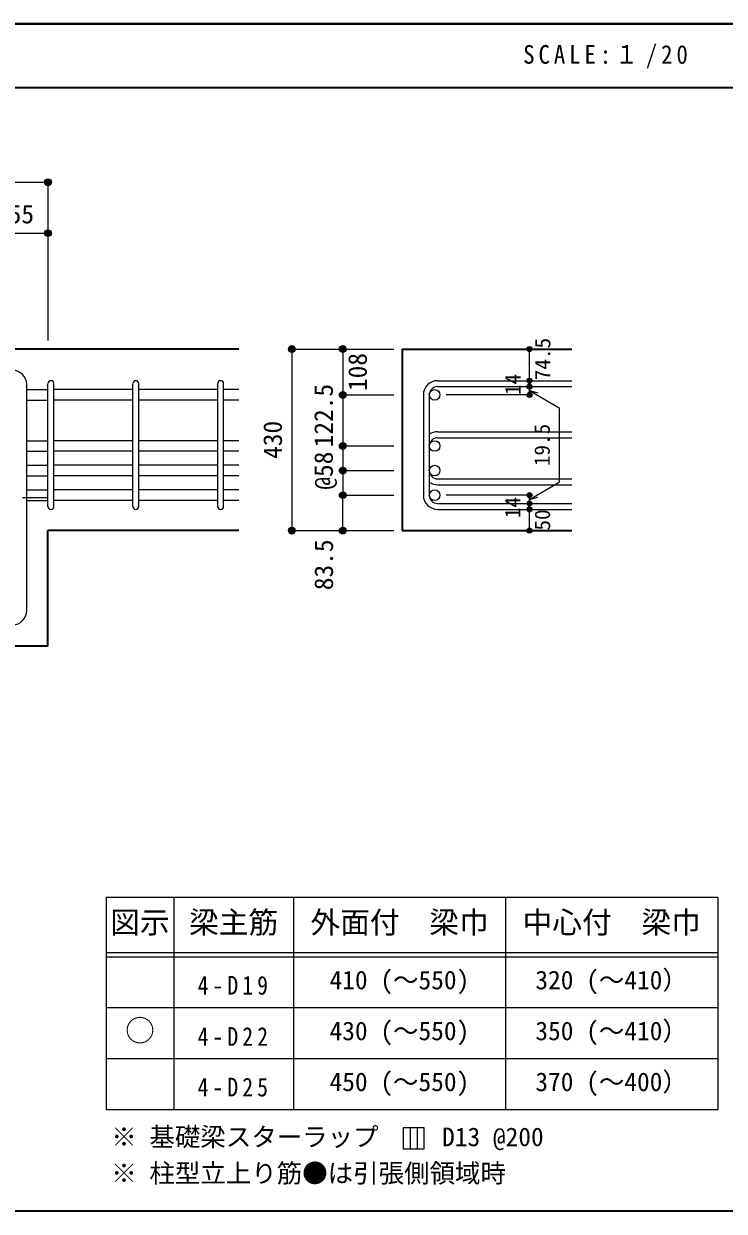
# Model space of a CAD drawing. Units: millimetres at full size, sheet at 1:20; details may follow other scales. Extents: x -3982 to 3969, y -2797 to 2801.
# Drawn here: x 771 to 2422, y 2 to 2801 of the extents above; entities that cross this region are included whole.
import ezdxf
from ezdxf.enums import TextEntityAlignment as Align

# ---------------------------------------------------------------- set-up
doc = ezdxf.new("R2010")
doc.units = ezdxf.units.MM
doc.header["$LTSCALE"] = 20
doc.header["$PDMODE"] = 32
doc.header["$PDSIZE"] = 12
doc.linetypes.add('CHAIN1', pattern=[8, 5, -1, 1, -1])
for name, color, linetype, lineweight in [('6-1_躯体線', 2, 'Continuous', 35), ('6-4_フープ', 7, 'Continuous', 18), ('6-5_梁主筋', 7, 'Continuous', 18), ('6-6_S.T.P.', 7, 'Continuous', 18), ('6-7_文字', 7, 'Continuous', 18), ('6-D_寸法', 4, 'Continuous', 9), ('6-E_枠', 7, 'Continuous', 18), ('F-0_枠', 6, 'Continuous', 40)]:
    doc.layers.add(name, color=color, linetype=linetype, lineweight=lineweight)
doc.styles.add('ＭＳ ゴシック', font='')
doc.styles.get('ＭＳ ゴシック').set_extended_font_data('MS Gothic')

msp = doc.modelspace()

# ---------------------------------------------------------------- linework, layer by layer
at = {"layer": '6-1_躯体線'}
for p, q in [((1278.29, 2034.12), (128.29, 2034.12)), ((1662.96, 2034.12), (2062.96, 2034.12)), ((1662.96, 2034.12), (1662.96, 1606.12)), ((828.29, 1334.12), (828.29, 1606.12)), ((1278.29, 1606.12), (828.29, 1606.12)), ((1662.96, 1606.12), (2062.96, 1606.12)), ((828.29, 1334.12), (648.79, 1334.12))]:
    msp.add_line(p, q, dxfattribs=at)
at = {"layer": '6-4_フープ'}
msp.add_line((778.29, 1417.62), (778.29, 1950.62), dxfattribs=at)
for centre, start, end in [((744.79, 1950.62), 0, 90), ((744.79, 1417.62), 270, 0)]:
    msp.add_arc(centre, 33.5, start, end, dxfattribs=at)
at = {"layer": '6-5_梁主筋'}
for p, q in [((778.29, 1938.49), (828.29, 1938.49)), ((1028.29, 1938.49), (842.29, 1938.49)), ((1228.29, 1938.49), (1042.29, 1938.49)), ((1278.29, 1938.49), (1242.29, 1938.49)), ((778.29, 1913.49), (828.29, 1913.49)), ((1028.29, 1913.49), (842.29, 1913.49)), ((1228.29, 1913.49), (1042.29, 1913.49)), ((1278.29, 1913.49), (1242.29, 1913.49)), ((778.29, 1818.12), (828.29, 1818.12)), ((778.29, 1793.12), (828.29, 1793.12)), ((1028.29, 1818.12), (842.29, 1818.12)), ((1028.29, 1793.12), (842.29, 1793.12)), ((1228.29, 1818.12), (1042.29, 1818.12)), ((1228.29, 1793.12), (1042.29, 1793.12)), ((1278.29, 1818.12), (1242.29, 1818.12)), ((1278.29, 1793.12), (1242.29, 1793.12)), ((778.29, 1760.12), (828.29, 1760.12)), ((1028.29, 1760.12), (842.29, 1760.12)), ((1228.29, 1760.12), (1042.29, 1760.12)), ((1278.29, 1760.12), (1242.29, 1760.12)), ((778.29, 1735.12), (828.29, 1735.12)), ((1028.29, 1735.12), (842.29, 1735.12)), ((1228.29, 1735.12), (1042.29, 1735.12)), ((1278.29, 1735.12), (1242.29, 1735.12)), ((778.29, 1702.12), (828.29, 1702.12)), ((1028.29, 1702.12), (842.29, 1702.12)), ((1228.29, 1702.12), (1042.29, 1702.12)), ((1278.29, 1702.12), (1242.29, 1702.12)), ((778.29, 1677.12), (828.29, 1677.12)), ((1028.29, 1677.12), (842.29, 1677.12)), ((1228.29, 1677.12), (1042.29, 1677.12)), ((1278.29, 1677.12), (1242.29, 1677.12))]:
    msp.add_line(p, q, dxfattribs=at)
at = {"layer": '6-5_梁主筋', "color": 3, "lineweight": 25}
for centre in [(1739.46, 1925.99), (1739.46, 1805.62), (1739.46, 1747.62), (1739.46, 1689.62)]:
    msp.add_circle(centre, 12.5, dxfattribs=at)
at = {"layer": '6-6_S.T.P.'}
for p, q in [((1746.46, 1959.49), (2062.96, 1959.49)), ((828.29, 1663.12), (828.29, 1952.1)), ((828.29, 1663.12), (828.29, 1952.1)), ((828.29, 1663.12), (828.29, 1952.1)), ((828.29, 1663.12), (828.29, 1952.1)), ((842.29, 1663.12), (842.29, 1952.1)), ((842.29, 1663.12), (842.29, 1952.1)), ((842.29, 1663.12), (842.29, 1952.1)), ((842.29, 1663.12), (842.29, 1952.1)), ((1028.29, 1663.12), (1028.29, 1952.1)), ((1042.29, 1663.12), (1042.29, 1952.1)), ((1228.29, 1663.12), (1228.29, 1952.1)), ((1242.29, 1663.12), (1242.29, 1952.1)), ((1746.46, 1945.49), (2062.96, 1945.49)), ((1712.96, 1925.99), (1712.96, 1689.62)), ((1726.96, 1925.99), (1726.96, 1689.62)), ((1746.46, 1839.12), (2062.96, 1839.12)), ((1746.46, 1825.12), (2062.96, 1825.12)), ((1746.46, 1728.12), (2062.96, 1728.12)), ((1746.46, 1714.12), (2062.96, 1714.12)), ((1746.46, 1670.12), (2062.96, 1670.12)), ((1746.46, 1656.12), (2062.96, 1656.12))]:
    msp.add_line(p, q, dxfattribs=at)
for centre, radius, start, end in [((835.29, 1952.49), 7, 0, 180), ((835.29, 1952.49), 7, 0, 180), ((835.29, 1952.49), 7, 0, 180), ((835.29, 1952.49), 7, 0, 180), ((1035.29, 1952.49), 7, 0, 180), ((1235.29, 1952.49), 7, 0, 180), ((1746.46, 1925.99), 33.5, 90, 180), ((1746.46, 1925.99), 19.5, 90, 180), ((1746.46, 1805.62), 33.5, 90, 125.59765), ((1746.46, 1805.62), 19.5, 90, 180), ((1746.46, 1747.62), 19.5, 180, 270), ((1746.46, 1747.62), 33.5, 234.40235, 270), ((1746.46, 1689.62), 33.5, 180, 270), ((1746.46, 1689.62), 19.5, 180, 270), ((835.29, 1663.12), 7, 180, 0), ((835.29, 1663.12), 7, 180, 0), ((835.29, 1663.12), 7, 180, 0), ((835.29, 1663.12), 7, 180, 0), ((1035.29, 1663.12), 7, 180, 0), ((1235.29, 1663.12), 7, 180, 0)]:
    msp.add_arc(centre, radius, start, end, dxfattribs=at)
at = {"layer": '6-7_文字'}
for p, q in [((1681.65, 198.8), (1681.65, 148.8)), ((1698.32, 198.8), (1698.32, 148.8))]:
    msp.add_line(p, q, dxfattribs=at)
msp.add_lwpolyline([(1664.99, 148.8), (1714.99, 148.8), (1714.99, 198.8), (1664.99, 198.8)], close=True, dxfattribs=at)
at = {"layer": '6-D_寸法'}
for p, q in [((128.29, 2427.15), (828.29, 2427.15)), ((828.29, 2427.15), (828.29, 2307.15)), ((673.29, 2307.15), (828.29, 2307.15)), ((828.29, 2307.15), (828.29, 2054.12)), ((1402.96, 2034.12), (1522.96, 2034.12)), ((1402.96, 2034.12), (1402.96, 1606.12)), ((1522.96, 2034.12), (1642.96, 2034.12)), ((1962.96, 1960.06), (1962.96, 2034.12)), ((1962.96, 1945.49), (1962.96, 1959.49)), ((1962.96, 1936.31), (1982.28, 1931.13)), ((1962.96, 1936.31), (2033.02, 1895.86)), ((1522.96, 1925.99), (1522.96, 1805.62)), ((1962.96, 1925.99), (1766.87, 1925.99)), ((2033.02, 1895.86), (2033.02, 1720.32)), ((1522.96, 1805.62), (1642.96, 1805.62)), ((1522.96, 1805.62), (1522.96, 1747.62)), ((1522.96, 1805.62), (1522.96, 1689.62)), ((1522.96, 1747.62), (1642.96, 1747.62)), ((1522.96, 1747.62), (1522.96, 1689.62)), ((1962.96, 1679.87), (2033.02, 1720.32)), ((1522.96, 1689.62), (1642.96, 1689.62)), ((1522.96, 1606.12), (1522.96, 1689.62)), ((1962.96, 1689.62), (1766.87, 1689.62)), ((1962.96, 1670.12), (1962.96, 1689.62)), ((1962.96, 1679.87), (1982.28, 1685.05)), ((1962.96, 1656.12), (1962.96, 1670.12)), ((1962.96, 1606.12), (1962.96, 1656.12)), ((1402.96, 1606.12), (1522.96, 1606.12)), ((1402.96, 1606.12), (1512.82, 1606.12)), ((1522.96, 1606.12), (1642.96, 1606.12))]:
    msp.add_line(p, q, dxfattribs=at)
at = {"layer": '6-D_寸法', "linetype": 'CHAIN1'}
msp.add_line((128.29, 1684.12), (828.29, 1684.12), dxfattribs=at)
at = {"layer": '6-D_寸法'}
for points in [[(1522.96, 2034.12), (1522.96, 1925.99), (1642.96, 1925.99)], [(1962.96, 1925.99), (1962.96, 1946.06), (1962.96, 1925.99)]]:
    msp.add_lwpolyline(points, dxfattribs=at)
for centre, radius in [((828.29, 2427.15), 8), ((828.29, 2427.15), 7.2), ((828.29, 2427.15), 6.4), ((828.29, 2427.15), 5.6), ((828.29, 2427.15), 4.8), ((828.29, 2427.15), 4), ((828.29, 2427.15), 3.2), ((828.29, 2427.15), 2.4), ((828.29, 2427.15), 1.6), ((828.29, 2427.15), 0.8), ((828.29, 2307.15), 8), ((828.29, 2307.15), 7.2), ((828.29, 2307.15), 6.4), ((828.29, 2307.15), 5.6), ((828.29, 2307.15), 4.8), ((828.29, 2307.15), 4), ((828.29, 2307.15), 3.2), ((828.29, 2307.15), 2.4), ((828.29, 2307.15), 1.6), ((828.29, 2307.15), 0.8), ((1402.96, 2034.12), 8), ((1402.96, 2034.12), 7.2), ((1402.96, 2034.12), 6.4), ((1402.96, 2034.12), 5.6), ((1402.96, 2034.12), 4.8), ((1402.96, 2034.12), 4), ((1402.96, 2034.12), 3.2), ((1402.96, 2034.12), 2.4), ((1402.96, 2034.12), 1.6), ((1402.96, 2034.12), 0.8), ((1522.96, 2034.12), 8), ((1522.96, 2034.12), 7.2), ((1522.96, 2034.12), 6.4), ((1522.96, 2034.12), 5.6), ((1522.96, 2034.12), 4.8), ((1522.96, 2034.12), 4), ((1522.96, 2034.12), 3.2), ((1522.96, 2034.12), 2.4), ((1522.96, 2034.12), 1.6), ((1522.96, 2034.12), 0.8), ((1962.96, 2034.12), 4), ((1962.96, 2034.12), 3.6), ((1962.96, 2034.12), 3.2), ((1962.96, 2034.12), 2.8), ((1962.96, 2034.12), 2.4), ((1962.96, 2034.12), 2), ((1962.96, 2034.12), 1.6), ((1962.96, 2034.12), 1.2), ((1962.96, 2034.12), 0.8), ((1962.96, 2034.12), 0.4), ((1962.96, 1959.49), 4), ((1962.96, 1959.49), 3.6), ((1962.96, 1959.49), 3.2), ((1962.96, 1959.49), 2.8), ((1962.96, 1959.49), 2.4), ((1962.96, 1959.49), 2), ((1962.96, 1959.49), 1.6), ((1962.96, 1959.49), 1.2), ((1962.96, 1959.49), 0.8), ((1962.96, 1959.49), 0.4), ((1522.96, 1925.99), 8), ((1522.96, 1925.99), 7.2), ((1522.96, 1925.99), 6.4), ((1522.96, 1925.99), 5.6), ((1962.96, 1945.49), 4), ((1962.96, 1945.49), 3.6), ((1962.96, 1945.49), 3.2), ((1962.96, 1945.49), 2.8), ((1962.96, 1945.49), 2.4), ((1962.96, 1945.49), 2), ((1962.96, 1945.49), 1.6), ((1962.96, 1945.49), 1.2), ((1962.96, 1945.49), 0.8), ((1962.96, 1945.49), 0.4), ((1522.96, 1925.99), 4.8), ((1522.96, 1925.99), 4), ((1522.96, 1925.99), 3.2), ((1522.96, 1925.99), 2.4), ((1522.96, 1925.99), 1.6), ((1522.96, 1925.99), 0.8), ((1962.96, 1925.99), 4), ((1962.96, 1925.99), 3.6), ((1962.96, 1925.99), 3.2), ((1962.96, 1925.99), 2.8), ((1962.96, 1925.99), 2.4), ((1962.96, 1925.99), 2), ((1962.96, 1925.99), 1.6), ((1962.96, 1925.99), 1.2), ((1962.96, 1925.99), 0.8), ((1962.96, 1925.99), 0.4), ((1522.96, 1805.62), 8), ((1522.96, 1805.62), 7.2), ((1522.96, 1805.62), 6.4), ((1522.96, 1805.62), 5.6), ((1522.96, 1805.62), 4.8), ((1522.96, 1805.62), 4), ((1522.96, 1805.62), 3.2), ((1522.96, 1805.62), 2.4), ((1522.96, 1805.62), 1.6), ((1522.96, 1805.62), 0.8), ((1522.96, 1747.62), 8), ((1522.96, 1747.62), 7.2), ((1522.96, 1747.62), 6.4), ((1522.96, 1747.62), 5.6), ((1522.96, 1747.62), 4.8), ((1522.96, 1747.62), 4), ((1522.96, 1747.62), 3.2), ((1522.96, 1747.62), 2.4), ((1522.96, 1747.62), 1.6), ((1522.96, 1747.62), 0.8), ((1522.96, 1689.62), 8), ((1522.96, 1689.62), 7.2), ((1522.96, 1689.62), 6.4), ((1522.96, 1689.62), 5.6), ((1522.96, 1689.62), 4.8), ((1522.96, 1689.62), 4), ((1522.96, 1689.62), 3.2), ((1522.96, 1689.62), 2.4), ((1522.96, 1689.62), 1.6), ((1522.96, 1689.62), 0.8), ((1962.96, 1689.62), 4), ((1962.96, 1689.62), 3.6), ((1962.96, 1689.62), 3.2), ((1962.96, 1689.62), 2.8), ((1962.96, 1689.62), 2.4), ((1962.96, 1689.62), 2), ((1962.96, 1689.62), 1.6), ((1962.96, 1689.62), 1.2), ((1962.96, 1689.62), 0.8), ((1962.96, 1689.62), 0.4), ((1962.96, 1670.12), 4), ((1962.96, 1656.12), 4), ((1962.96, 1670.12), 3.6), ((1962.96, 1656.12), 3.6), ((1962.96, 1670.12), 3.2), ((1962.96, 1656.12), 3.2), ((1962.96, 1670.12), 2.8), ((1962.96, 1656.12), 2.8), ((1962.96, 1670.12), 2.4), ((1962.96, 1656.12), 2.4), ((1962.96, 1670.12), 2), ((1962.96, 1656.12), 2), ((1962.96, 1670.12), 1.6), ((1962.96, 1656.12), 1.6), ((1962.96, 1670.12), 1.2), ((1962.96, 1656.12), 1.2), ((1962.96, 1670.12), 0.8), ((1962.96, 1656.12), 0.8), ((1962.96, 1670.12), 0.4), ((1962.96, 1656.12), 0.4), ((1402.96, 1606.12), 8), ((1402.96, 1606.12), 7.2), ((1402.96, 1606.12), 6.4), ((1402.96, 1606.12), 5.6), ((1402.96, 1606.12), 4.8), ((1402.96, 1606.12), 4), ((1402.96, 1606.12), 3.2), ((1402.96, 1606.12), 2.4), ((1402.96, 1606.12), 1.6), ((1402.96, 1606.12), 0.8), ((1522.96, 1606.12), 8), ((1522.96, 1606.12), 7.2), ((1522.96, 1606.12), 6.4), ((1522.96, 1606.12), 5.6), ((1522.96, 1606.12), 4.8), ((1522.96, 1606.12), 4), ((1522.96, 1606.12), 3.2), ((1522.96, 1606.12), 2.4), ((1522.96, 1606.12), 1.6), ((1522.96, 1606.12), 0.8), ((1962.96, 1606.12), 4), ((1962.96, 1606.12), 3.6), ((1962.96, 1606.12), 3.2), ((1962.96, 1606.12), 2.8), ((1962.96, 1606.12), 2.4), ((1962.96, 1606.12), 2), ((1962.96, 1606.12), 1.6), ((1962.96, 1606.12), 1.2), ((1962.96, 1606.12), 0.8), ((1962.96, 1606.12), 0.4)]:
    msp.add_circle(centre, radius, dxfattribs=at)
at = {"layer": '6-D_寸法', "color": 7}
for p in [(828.29, 2427.15), (828.29, 2307.15), (1402.96, 2034.12), (1522.96, 2034.12), (1962.96, 2034.12), (1962.96, 1959.49), (1522.96, 1925.99), (1962.96, 1945.49), (1962.96, 1925.99), (1522.96, 1805.62), (1522.96, 1747.62), (1522.96, 1689.62), (1522.96, 1689.62), (1962.96, 1689.62), (1962.96, 1670.12), (1962.96, 1656.12), (1402.96, 1606.12), (1522.96, 1606.12), (1962.96, 1606.12)]:
    msp.add_point(p, dxfattribs=at)
at = {"layer": '6-E_枠', "color": 3, "lineweight": 25}
for p, q in [((965.14, 741.85), (965.14, 241.85)), ((965.14, 741.85), (2406.83, 741.85)), ((2406.83, 741.85), (2406.83, 241.85)), ((965.14, 241.85), (2406.83, 241.85))]:
    msp.add_line(p, q, dxfattribs=at)
at = {"layer": '6-E_枠'}
for p, q in [((1125.14, 741.85), (1125.14, 241.85)), ((1406.83, 741.85), (1406.83, 241.85)), ((1906.83, 741.85), (1906.83, 241.85)), ((965.14, 611.85), (2406.83, 611.85)), ((965.14, 601.85), (2406.83, 601.85)), ((965.14, 481.85), (2406.83, 481.85)), ((965.14, 361.85), (2406.83, 361.85))]:
    msp.add_line(p, q, dxfattribs=at)
at = {"layer": 'F-0_枠'}
msp.add_line((-3981.92, 2800.77), (3969.4, 2800.77), dxfattribs=at)
at = {"layer": 'F-0_枠', "color": 2, "lineweight": 35}
for p, q in [((-3981.92, 2650.77), (2482.4, 2650.77)), ((2482.4, 1.97), (-3981.92, 1.97))]:
    msp.add_line(p, q, dxfattribs=at)

# ---------------------------------------------------------------- texts
at = {"layer": '6-7_文字', "color": 2, "style": 'ＭＳ ゴシック'}
for s, p in [('図示', (975.14, 641.85)), ('梁主筋', (1160.98, 641.85)), ('外面付\u3000梁巾', (1446.83, 641.85)), ('中心付\u3000梁巾', (1946.83, 641.85)), ('○', (1010.14, 386.85))]:
    msp.add_text(s, height=51.32, dxfattribs=at).set_placement(p, align=Align.BOTTOM_LEFT)
at = {"layer": '6-7_文字', "style": 'ＭＳ ゴシック'}
for s, p in [('410 (～550)', (1491.83, 511.85)), ('320 (～410）', (1976.83, 511.85)), ('430 (～550)', (1491.83, 391.85)), ('350 (～410）', (1976.83, 391.85)), ('370 (～400）', (1976.83, 271.85)), ('450 (～550)', (1491.83, 271.85)), ('※ 基礎梁スターラップ     D13 @200', (977.51, 142.13)), ('※ 柱型立上り筋●は引張側領域時', (977.51, 56.45))]:
    msp.add_text(s, height=43.99, dxfattribs=at).set_placement(p, align=Align.BOTTOM_LEFT)
at = {"layer": '6-7_文字', "color": 2, "insert": (1948.17, 2695.77), "char_height": 43.99, "attachment_point": 7, "style": 'ＭＳ ゴシック'}
msp.add_mtext('\\T1.34;\\W0.9;SCALE:１/20', dxfattribs=at)
at = {"layer": '6-7_文字', "char_height": 43.99, "attachment_point": 7, "style": 'ＭＳ ゴシック'}
for s, insert in [('\\T1.38;\\W0.85;4-D19', (1180.98, 511.85)), ('\\T1.38;\\W0.85;4-D22', (1180.98, 391.85)), ('\\T1.38;\\W0.85;4-D25', (1180.98, 271.85))]:
    msp.add_mtext(s, dxfattribs=dict(at, insert=insert))
at = {"layer": '6-D_寸法', "style": 'ＭＳ ゴシック'}
msp.add_text('155', height=43.99, dxfattribs=at).set_placement((705.79, 2317.15), align=Align.BOTTOM_LEFT)
for s, height, p in [('74.5', 36.66, (2023.2, 1960.66)), ('108', 43.99, (1592.96, 1935.06)), ('14', 36.66, (1952.96, 1925.6)), ('122.5', 43.99, (1512.96, 1802.32)), ('430', 43.99, (1392.96, 1775.12)), ('19.5', 36.66, (2021.94, 1758.09)), ('@58', 43.99, (1512.96, 1702.62)), ('14', 36.66, (1952.56, 1635.44)), ('50', 36.66, (2022.71, 1606.28)), ('83.5', 43.99, (1513.27, 1465.66))]:
    msp.add_text(s, height=height, rotation=90, dxfattribs=at).set_placement(p, align=Align.BOTTOM_LEFT)

doc.saveas('drawing.dxf')
